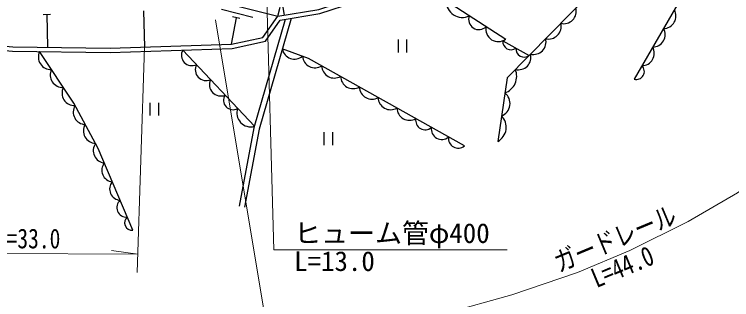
# Model space of a CAD drawing. Units: millimetres at full size, sheet at 1:1000; details may follow other scales. Extents: x 40000 to 680000, y 20000 to 380000.
# Drawn here: x 325136 to 391675, y 240096 to 266594 of the extents above; entities that cross this region are included whole.
import ezdxf
from ezdxf.enums import TextEntityAlignment as Align

# ---------------------------------------------------------------- set-up
doc = ezdxf.new("R2010")
doc.units = ezdxf.units.MM
doc.header["$LTSCALE"] = 1000
doc.linetypes.add('DASHED', pattern=[7.5, 6, -1.5])
doc.layers.add('M-BGD', color=7, linetype='Continuous', lineweight=25)
doc.layers.add('M-STR-HTXT', color=7, linetype='Continuous', lineweight=13)
doc.styles.add('ＭＳ ゴシック', font='')
doc.styles.get('ＭＳ ゴシック').set_extended_font_data('MS Gothic')

msp = doc.modelspace()

# ---------------------------------------------------------------- linework, layer by layer
at = {"layer": 'M-BGD'}
for p, q in [((396413, 284298), (382621, 260577)), ((337111, 266915), (337221, 263556)), ((347264, 266291), (344357, 267031)), ((349578, 266413), (349793, 267260)), ((328499, 266579), (327799, 266561)), ((328149, 266570), (328224, 263532)), ((345714, 266283), (345235, 263818)), ((346053, 266197), (345375, 266369)), ((360727, 264254), (360727, 263054)), ((361527, 264254), (361527, 263054)), ((370443, 264140), (372886, 262774)), ((347409, 256194), (340752, 263272)), ((337707, 258386), (337707, 257186)), ((338507, 258386), (338507, 257186)), ((353844, 255643), (353844, 254443)), ((354644, 255643), (354644, 254443))]:
    msp.add_line(p, q, dxfattribs=at)
at = {"layer": 'M-BGD', "linetype": 'DASHED'}
msp.add_line((349696, 269264), (350158, 266511), dxfattribs=at)
at = {"layer": 'M-BGD'}
for points in [[(285397, 269445), (285762, 269528), (288007, 269238), (295873, 267586), (299418, 267255), (305178, 264777), (305907, 266470), (318341, 264163), (324996, 263576), (334029, 263452), (345292, 263820), (348186, 264447), (349578, 266413), (353383, 267052), (359822, 269185), (362903, 270627), (370297, 273077), (379222, 277464), (381387, 279061), (384930, 282196), (389415, 286245), (392415, 288363)], [(390416, 286952), (387995, 280861), (384425, 275593), (382505, 273102), (378840, 268834), (370843, 260694), (369973, 254800)], [(288882, 268645), (295814, 267190), (299318, 266863), (305387, 264251), (306148, 266018), (318287, 263766), (324975, 263176), (334033, 263052), (345341, 263421), (348422, 264089), (349808, 266047), (353479, 266663), (359970, 268813), (363051, 270254), (370448, 272706), (379431, 277121), (381639, 278749), (385197, 281898), (389665, 285932)], [(300344, 270249), (314182, 268504), (325227, 267697), (333772, 267911), (341761, 268404), (349578, 266413)], [(361511, 269534), (365213, 267837), (370712, 264291)], [(350801, 266213), (347853, 255928), (346494, 248684)], [(350255, 266121), (347366, 256043), (346003, 248776)], [(336132, 246552), (332924, 254131), (330649, 258332), (327479, 263142)], [(366883, 254370), (352420, 262507), (349987, 263375)]]:
    msp.add_lwpolyline(points, dxfattribs=at)
for centre, radius, start, end in [((366671, 267769), 1459, 177.31917, 297.04007), ((376100, 266884), 1160, 255.99183, 15.02145), ((385349, 266440), 1160, 270.31052, 29.34014), ((368229, 266130), 957, 159.21238, 315.14686), ((374698, 265458), 1160, 255.99183, 15.02145), ((370021, 265201), 1142, 167.15055, 307.20869), ((384344, 264711), 1160, 270.31052, 29.34014), ((373296, 264031), 1160, 255.99183, 15.02145), ((371204, 264066), 764, 174.4765, 307.10481), ((383338, 262982), 1160, 270.31052, 29.34014), ((328521, 262631), 1160, 153.87063, 272.90025), ((341613, 262807), 979, 151.64514, 294.85168), ((351127, 263594), 1160, 190.85118, 309.8808), ((371895, 262604), 1160, 255.99183, 15.02145), ((372429, 263389), 767, 174.92184, 306.65947), ((353024, 262780), 1155, 183.80506, 303.129), ((342940, 261461), 1024, 153.43897, 293.05785), ((354815, 261835), 1160, 181.12189, 300.15151), ((382838, 261283), 739, 252.92555, 46.72511), ((329622, 260961), 1160, 153.87063, 272.90025), ((370093, 260851), 1645, 289.3051, 22.41761), ((344289, 260063), 1052, 154.32337, 292.17345), ((356558, 260854), 1160, 181.12189, 300.15151), ((330716, 259280), 1160, 153.25971, 272.32815), ((358302, 259874), 1160, 181.12189, 300.15151), ((345404, 258605), 865, 146.01981, 300.47701), ((360045, 258893), 1160, 181.12189, 300.15151), ((369866, 258315), 1250, 291.30677, 51.89462), ((331757, 257522), 1160, 148.91749, 267.94711), ((347067, 257442), 1294, 161.17543, 285.32138), ((361788, 257912), 1160, 181.12189, 300.15151), ((363245, 256761), 887, 170.37726, 310.89615), ((369309, 256099), 1459, 297.08155, 46.11984), ((332709, 255764), 1160, 148.91749, 267.94711), ((364778, 255936), 966, 170.78173, 310.49168), ((366310, 255080), 912, 172.35863, 308.91478), ((333615, 253937), 1159, 144.8605, 263.97919), ((334307, 252107), 1058, 140.20662, 265.68315), ((335021, 250371), 1046, 139.33821, 266.55157), ((335524, 248651), 881, 129.99611, 275.89367), ((336053, 247239), 692, 129.2775, 276.61228)]:
    msp.add_arc(centre, radius, start, end, dxfattribs=at)
at = {"layer": 'M-STR-HTXT'}
for p, q in [((348895, 235465), (343792, 266089)), ((336536, 242609), (337221, 263556)), ((302222, 244459), (336592, 244323)), ((336592, 244323), (334162, 244675))]:
    msp.add_line(p, q, dxfattribs=at)
for points in [[(348489, 270129), (349192, 244709), (370842, 244709)], [(348727, 236469), (354649, 236881), (359648, 237704), (365061, 238814), (371272, 240551), (377360, 242609), (382239, 244648), (387626, 247368), (392211, 250020), (395393, 252201), (398347, 254283), (402055, 257198), (404538, 259274)]]:
    msp.add_lwpolyline(points, dxfattribs=at)

# ---------------------------------------------------------------- texts
at = {"layer": 'M-STR-HTXT', "style": 'ＭＳ ゴシック', "width": 0.8}
for s, rotation, p in [('ガードレール', 22.679, (381414, 244422)), ('ガードレール\u3000L=33.0', 359.774, (319406, 244340))]:
    msp.add_text(s, height=1833, rotation=rotation, dxfattribs=at).set_placement(p, align=Align.BOTTOM_CENTER)
at = {"layer": 'M-STR-HTXT', "style": 'ＭＳ ゴシック'}
for s, p in [('ヒューム管φ400', (351092, 244809)), ('L=13.0', (351092, 242209))]:
    msp.add_text(s, height=1833, dxfattribs=at).set_placement(p, align=Align.BOTTOM_LEFT)
at = {"layer": 'M-STR-HTXT', "style": 'ＭＳ ゴシック', "width": 0.8}
msp.add_text('L=44.0', height=1833, rotation=22.679, dxfattribs=at).set_placement((381185, 244008), align=Align.TOP_CENTER)

doc.saveas('drawing.dxf')
